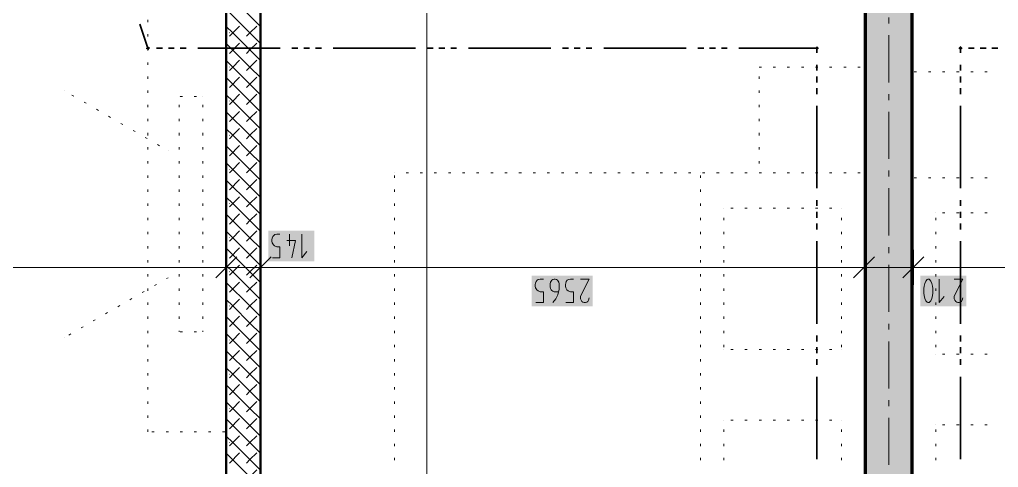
# Model space of a CAD drawing. Header units: millimetres. Extents: x 0 to 594, y 0 to 420.
# Drawn here: x 258.9 to 297, y 295.34 to 312.76 of the extents above; entities that cross this region are included whole.
import ezdxf

# ---------------------------------------------------------------- set-up
doc = ezdxf.new("R2010")
doc.units = ezdxf.units.MM
doc.header["$LTSCALE"] = 8
for name, color, linetype in [('PDF_Koty delkove', 7, 'Continuous'), ('PDF_Nabytek', 7, 'Continuous'), ('PDF_Osy hlavni', 7, 'Continuous'), ('PDF_Pozarni useky', 7, 'Continuous'), ('PDF_Pricky zdene', 7, 'Continuous'), ('PDF_Steny obvodove nosne', 7, 'Continuous')]:
    doc.layers.add(name, color=color, linetype=linetype)

msp = doc.modelspace()

# ---------------------------------------------------------------- linework, layer by layer
at = {"layer": 'PDF_Koty delkove', "lineweight": 18}
for points in [[(274.752, 189.328), (274.752, 190.656), (274.752, 191.345), (274.752, 197.73), (274.752, 211.013), (274.752, 217.812), (274.752, 218.29), (274.752, 220.285), (274.752, 226.621), (274.752, 237.522), (274.752, 238.603), (274.752, 241.075), (274.752, 247.057), (274.752, 262.805), (274.752, 268.231), (274.752, 269.559), (274.752, 313.476)], [(268.73, 304.072), (268.718, 304.133), (268.718, 304.194), (268.73, 304.256), (268.754, 304.316), (268.791, 304.362), (268.839, 304.393), (268.913, 304.409), (269.035, 304.409)], [(268.742, 303.493), (269.035, 303.493), (269.035, 303.92), (268.913, 303.92), (268.828, 303.951), (268.779, 303.996), (268.73, 304.072)], [(269.305, 304.164), (269.647, 304.164), (269.5, 303.493)], [(269.402, 304.409), (269.402, 303.951)], [(269.892, 304.409), (269.892, 303.493), (270.087, 303.736)], [(266.948, 303.805), (266.948, 303.118), (266.948, 302.432)], [(268.276, 303.805), (268.276, 303.118), (268.276, 302.432)], [(291.769, 303.805), (291.769, 303.118), (291.769, 302.432)], [(293.692, 303.805), (293.692, 303.118), (293.692, 302.432)], [(267.36, 303.531), (266.536, 302.706)], [(268.688, 303.531), (267.864, 302.706)], [(292.181, 303.531), (291.356, 302.706)], [(294.104, 303.531), (293.28, 302.706)], [(527.974, 303.118), (524.585, 303.118), (523.377, 303.118), (487.217, 303.118), (484.744, 303.118), (466.949, 303.118), (447.738, 303.118), (447.651, 303.118), (445.178, 303.118), (439.694, 303.118), (409.093, 303.118), (407.169, 303.118), (383.677, 303.118), (382.349, 303.118), (351.392, 303.118), (349.469, 303.118), (318.512, 303.118), (317.184, 303.118), (293.692, 303.118), (291.769, 303.118), (268.276, 303.118), (266.948, 303.118), (235.992, 303.118), (234.068, 303.118)], [(278.994, 301.745), (279.288, 301.745), (279.288, 302.171), (279.165, 302.171), (279.08, 302.203), (279.031, 302.248), (278.983, 302.324), (278.97, 302.385), (278.97, 302.446), (278.983, 302.508), (279.007, 302.568), (279.044, 302.614), (279.092, 302.645), (279.165, 302.661), (279.288, 302.661)], [(279.875, 302.171), (279.704, 302.171), (279.655, 302.187), (279.618, 302.217), (279.594, 302.248), (279.57, 302.293), (279.557, 302.355), (279.557, 302.476), (279.57, 302.538), (279.594, 302.584), (279.618, 302.614), (279.655, 302.645), (279.704, 302.661), (279.753, 302.661), (279.802, 302.645), (279.838, 302.614), (279.863, 302.584), (279.888, 302.538), (279.9, 302.476), (279.9, 302.263), (279.851, 302.05), (279.777, 301.897), (279.655, 301.745)], [(280.169, 301.745), (280.462, 301.745), (280.462, 302.171), (280.34, 302.171), (280.254, 302.203), (280.205, 302.248), (280.157, 302.324), (280.144, 302.385), (280.144, 302.446), (280.157, 302.508), (280.181, 302.568), (280.218, 302.614)], [(280.218, 302.614), (280.266, 302.645), (280.34, 302.661), (280.462, 302.661)], [(280.732, 302.661), (281.074, 302.661), (280.756, 302.05), (280.732, 301.988), (280.732, 301.897), (280.756, 301.836), (280.792, 301.79), (280.829, 301.759), (280.878, 301.745), (280.927, 301.745), (280.976, 301.759), (281.013, 301.79), (281.049, 301.836), (281.074, 301.927)], [(294.691, 302.661), (294.691, 301.745), (294.886, 301.988)], [(295.278, 302.661), (295.621, 302.661), (295.302, 302.05), (295.278, 301.988), (295.278, 301.897), (295.302, 301.836), (295.339, 301.79), (295.376, 301.759), (295.425, 301.745), (295.473, 301.745), (295.522, 301.759), (295.559, 301.79), (295.596, 301.836), (295.621, 301.927)]]:
    msp.add_lwpolyline(points, dxfattribs=at)
msp.add_lwpolyline([(294.104, 302.293), (294.104, 302.11), (294.116, 302.019), (294.141, 301.912), (294.177, 301.821), (294.226, 301.759), (294.251, 301.745), (294.299, 301.745), (294.324, 301.759), (294.372, 301.821), (294.409, 301.912), (294.434, 302.019), (294.447, 302.11), (294.447, 302.293), (294.434, 302.385), (294.409, 302.492), (294.372, 302.584), (294.324, 302.645), (294.299, 302.661), (294.251, 302.661), (294.226, 302.645), (294.177, 302.584), (294.141, 302.492), (294.116, 302.385)], close=True, dxfattribs=at)
at = {"layer": 'PDF_Koty delkove', "color": 7, "lineweight": 18, "true_color": 0xffffff, "transparency": 33554559}
for points in [[(270.372, 304.546), (268.58, 304.546), (270.372, 303.355), (268.58, 303.355)], [(281.212, 302.798), (278.833, 302.798), (281.212, 301.607), (278.833, 301.607)], [(295.758, 302.798), (293.967, 302.798), (295.758, 301.607), (293.967, 301.607)]]:
    msp.add_solid(points, dxfattribs=at)
at = {"layer": 'PDF_Nabytek', "lineweight": 13}
for points in [[(263.888, 312.649), (263.888, 312.741)], [(266.948, 312.649), (266.948, 312.741)], [(263.888, 312.1), (263.888, 312.191)], [(266.948, 312.1), (266.948, 312.191)], [(263.888, 311.55), (263.888, 311.642)], [(266.948, 311.55), (266.948, 311.642)], [(263.888, 311.001), (263.888, 311.092)], [(266.948, 311.001), (266.948, 311.092)], [(287.693, 310.911), (287.693, 310.911)], [(287.774, 310.911), (287.693, 310.911)], [(287.693, 310.911), (287.693, 310.911)], [(288.323, 310.911), (288.232, 310.911)], [(288.873, 310.911), (288.781, 310.911)], [(289.422, 310.911), (289.331, 310.911)], [(289.972, 310.911), (289.88, 310.911)], [(290.521, 310.911), (290.43, 310.911)], [(291.071, 310.911), (290.979, 310.911)], [(291.62, 310.911), (291.529, 310.911)], [(291.814, 310.911), (291.814, 310.911)], [(291.814, 310.911), (291.814, 310.911)], [(263.888, 310.451), (263.888, 310.543)], [(266.948, 310.451), (266.948, 310.543)], [(287.693, 310.451), (287.693, 310.543)], [(291.814, 310.451), (291.814, 310.543)], [(293.646, 310.728), (293.646, 310.728)], [(293.646, 310.728), (293.646, 310.728)], [(293.646, 310.451), (293.646, 310.543)], [(293.818, 310.728), (293.727, 310.728)], [(294.368, 310.728), (294.276, 310.728)], [(294.917, 310.728), (294.826, 310.728)], [(295.467, 310.728), (295.375, 310.728)], [(296.016, 310.728), (295.925, 310.728)], [(296.566, 310.728), (296.474, 310.728)], [(260.638, 309.991), (260.638, 309.991)], [(261.017, 309.773), (260.938, 309.818)], [(263.888, 309.901), (263.888, 309.993)], [(265.117, 309.766), (265.117, 309.766)], [(265.117, 309.766), (265.117, 309.766)], [(265.243, 309.766), (265.151, 309.766)], [(265.793, 309.766), (265.701, 309.766)], [(266.032, 309.766), (266.032, 309.766)], [(266.032, 309.766), (266.032, 309.766)], [(266.948, 309.901), (266.948, 309.993)], [(287.693, 309.901), (287.693, 309.993)], [(291.814, 309.901), (291.814, 309.993)], [(293.646, 309.901), (293.646, 309.993)], [(261.493, 309.498), (261.414, 309.544)], [(263.888, 309.352), (263.888, 309.444)], [(265.117, 309.352), (265.117, 309.444)], [(266.032, 309.352), (266.032, 309.444)], [(266.948, 309.352), (266.948, 309.444)], [(287.693, 309.352), (287.693, 309.444)], [(291.814, 309.352), (291.814, 309.444)], [(293.646, 309.352), (293.646, 309.444)], [(261.969, 309.223), (261.89, 309.269)], [(262.445, 308.948), (262.366, 308.994)], [(262.921, 308.674), (262.841, 308.719)], [(263.888, 308.802), (263.888, 308.894)], [(265.117, 308.802), (265.117, 308.894)], [(266.032, 308.802), (266.032, 308.894)], [(266.948, 308.802), (266.948, 308.894)], [(287.693, 308.802), (287.693, 308.894)], [(291.814, 308.802), (291.814, 308.894)], [(293.646, 308.802), (293.646, 308.894)], [(263.397, 308.399), (263.317, 308.445)], [(263.888, 308.253), (263.888, 308.344)], [(265.117, 308.253), (265.117, 308.344)], [(266.032, 308.253), (266.032, 308.344)], [(266.948, 308.253), (266.948, 308.344)], [(287.693, 308.253), (287.693, 308.344)], [(291.814, 308.253), (291.814, 308.344)], [(293.646, 308.253), (293.646, 308.344)], [(263.873, 308.124), (263.793, 308.17)], [(264.348, 307.849), (264.269, 307.895)], [(263.888, 307.703), (263.888, 307.795)], [(264.681, 307.658), (264.681, 307.658)], [(265.117, 307.703), (265.117, 307.795)], [(266.032, 307.703), (266.032, 307.795)], [(266.948, 307.703), (266.948, 307.795)], [(287.693, 307.703), (287.693, 307.795)], [(291.814, 307.703), (291.814, 307.795)], [(293.646, 307.703), (293.646, 307.795)], [(263.888, 307.154), (263.888, 307.245)], [(265.117, 307.154), (265.117, 307.245)], [(266.032, 307.154), (266.032, 307.245)], [(266.948, 307.154), (266.948, 307.245)], [(287.693, 307.154), (287.693, 307.245)], [(291.814, 307.154), (291.814, 307.245)], [(293.646, 307.154), (293.646, 307.245)], [(273.497, 306.79), (273.497, 306.79)], [(273.497, 306.79), (273.497, 306.79)], [(274.035, 306.79), (273.944, 306.79)], [(274.585, 306.79), (274.493, 306.79)], [(275.134, 306.79), (275.043, 306.79)], [(275.684, 306.79), (275.592, 306.79)], [(276.234, 306.79), (276.142, 306.79)], [(276.783, 306.79), (276.691, 306.79)], [(277.333, 306.79), (277.241, 306.79)], [(277.882, 306.79), (277.79, 306.79)], [(278.432, 306.79), (278.34, 306.79)], [(278.981, 306.79), (278.89, 306.79)], [(279.531, 306.79), (279.439, 306.79)], [(280.08, 306.79), (279.989, 306.79)], [(280.63, 306.79), (280.538, 306.79)], [(281.179, 306.79), (281.088, 306.79)], [(281.729, 306.79), (281.637, 306.79)], [(282.278, 306.79), (282.187, 306.79)], [(282.828, 306.79), (282.736, 306.79)], [(283.377, 306.79), (283.286, 306.79)], [(283.927, 306.79), (283.835, 306.79)], [(284.476, 306.79), (284.385, 306.79)], [(285.026, 306.79), (284.934, 306.79)], [(285.403, 306.79), (285.403, 306.79)], [(285.575, 306.79), (285.484, 306.79)], [(286.125, 306.79), (286.033, 306.79)], [(286.675, 306.79), (286.583, 306.79)], [(287.224, 306.79), (287.132, 306.79)], [(287.774, 306.79), (287.682, 306.79)], [(287.693, 306.79), (287.693, 306.79)], [(288.323, 306.79), (288.232, 306.79)], [(288.873, 306.79), (288.781, 306.79)], [(289.422, 306.79), (289.331, 306.79)], [(289.972, 306.79), (289.88, 306.79)], [(290.521, 306.79), (290.43, 306.79)], [(291.071, 306.79), (290.979, 306.79)], [(291.62, 306.79), (291.529, 306.79)], [(291.814, 306.79), (291.814, 306.79)], [(291.814, 306.79), (291.814, 306.79)], [(291.814, 306.79), (291.814, 306.79)], [(263.888, 306.604), (263.888, 306.696)], [(265.117, 306.604), (265.117, 306.696)], [(266.032, 306.604), (266.032, 306.696)], [(266.948, 306.604), (266.948, 306.696)], [(273.497, 306.604), (273.497, 306.696)], [(285.403, 306.604), (285.403, 306.696)], [(291.814, 306.604), (291.814, 306.696)], [(293.646, 306.606), (293.646, 306.696)], [(293.646, 306.606), (293.646, 306.606)], [(293.646, 306.604), (293.646, 306.606)], [(293.646, 306.606), (293.646, 306.606)], [(293.646, 306.606), (293.646, 306.606)], [(293.818, 306.606), (293.727, 306.606)], [(294.368, 306.606), (294.276, 306.606)], [(294.917, 306.606), (294.826, 306.606)], [(295.467, 306.606), (295.375, 306.606)], [(296.016, 306.606), (295.925, 306.606)], [(296.566, 306.606), (296.474, 306.606)], [(263.888, 306.055), (263.888, 306.146)], [(265.117, 306.055), (265.117, 306.146)], [(266.032, 306.055), (266.032, 306.146)], [(266.948, 306.055), (266.948, 306.146)], [(273.497, 306.055), (273.497, 306.146)], [(285.403, 306.055), (285.403, 306.146)], [(291.814, 306.055), (291.814, 306.146)], [(293.646, 306.055), (293.646, 306.146)], [(263.888, 305.505), (263.888, 305.597)], [(265.117, 305.505), (265.117, 305.597)], [(266.032, 305.505), (266.032, 305.597)], [(266.948, 305.505), (266.948, 305.597)], [(273.497, 305.505), (273.497, 305.597)], [(285.403, 305.505), (285.403, 305.597)], [(291.814, 305.505), (291.814, 305.597)], [(293.646, 305.505), (293.646, 305.597)], [(286.319, 305.416), (286.319, 305.416)], [(286.319, 305.416), (286.319, 305.416)], [(286.675, 305.416), (286.583, 305.416)], [(287.224, 305.416), (287.132, 305.416)], [(287.774, 305.416), (287.682, 305.416)], [(288.323, 305.416), (288.232, 305.416)], [(288.873, 305.416), (288.781, 305.416)], [(289.422, 305.416), (289.331, 305.416)], [(289.972, 305.416), (289.88, 305.416)], [(290.521, 305.416), (290.43, 305.416)], [(290.899, 305.416), (290.899, 305.416)], [(290.899, 305.416), (290.899, 305.416)], [(294.562, 305.233), (294.562, 305.233)], [(294.562, 305.233), (294.562, 305.233)], [(294.917, 305.233), (294.826, 305.233)], [(295.467, 305.233), (295.375, 305.233)], [(296.016, 305.233), (295.925, 305.233)], [(296.566, 305.233), (296.474, 305.233)], [(263.888, 304.956), (263.888, 305.047)], [(265.117, 304.956), (265.117, 305.047)], [(266.032, 304.956), (266.032, 305.047)], [(266.948, 304.956), (266.948, 305.047)], [(273.497, 304.956), (273.497, 305.047)], [(285.403, 304.956), (285.403, 305.047)], [(286.319, 304.956), (286.319, 305.047)], [(290.899, 304.956), (290.899, 305.047)], [(291.814, 304.956), (291.814, 305.047)], [(293.646, 304.956), (293.646, 305.047)], [(294.562, 304.956), (294.562, 305.047)], [(263.888, 304.406), (263.888, 304.498)], [(265.117, 304.406), (265.117, 304.498)], [(266.032, 304.406), (266.032, 304.498)], [(266.948, 304.406), (266.948, 304.498)], [(273.497, 304.406), (273.497, 304.498)], [(285.403, 304.406), (285.403, 304.498)], [(286.319, 304.406), (286.319, 304.498)], [(290.899, 304.406), (290.899, 304.498)], [(291.814, 304.406), (291.814, 304.498)], [(293.646, 304.406), (293.646, 304.498)], [(294.562, 304.406), (294.562, 304.498)], [(263.888, 303.857), (263.888, 303.948)], [(265.117, 303.857), (265.117, 303.948)], [(266.032, 303.857), (266.032, 303.948)], [(266.948, 303.857), (266.948, 303.948)], [(273.497, 303.857), (273.497, 303.948)], [(285.403, 303.857), (285.403, 303.948)], [(286.319, 303.857), (286.319, 303.948)], [(290.899, 303.857), (290.899, 303.948)], [(291.814, 303.857), (291.814, 303.948)], [(293.646, 303.857), (293.646, 303.948)], [(294.562, 303.857), (294.562, 303.948)], [(263.888, 303.307), (263.888, 303.399)], [(265.117, 303.307), (265.117, 303.399)], [(266.032, 303.307), (266.032, 303.399)], [(266.948, 303.307), (266.948, 303.399)], [(273.497, 303.307), (273.497, 303.399)], [(285.403, 303.307), (285.403, 303.399)], [(286.319, 303.307), (286.319, 303.399)], [(290.899, 303.307), (290.899, 303.399)], [(291.814, 303.307), (291.814, 303.399)], [(293.646, 303.307), (293.646, 303.399)], [(294.562, 303.307), (294.562, 303.399)], [(263.888, 302.758), (263.888, 302.849)], [(264.624, 302.684), (264.681, 302.716)], [(264.681, 302.716), (264.681, 302.716)], [(265.117, 302.758), (265.117, 302.849)], [(266.032, 302.758), (266.032, 302.849)], [(266.948, 302.758), (266.948, 302.849)], [(273.497, 302.758), (273.497, 302.849)], [(285.403, 302.758), (285.403, 302.849)], [(286.319, 302.758), (286.319, 302.849)], [(290.899, 302.758), (290.899, 302.849)], [(291.814, 302.758), (291.814, 302.849)], [(293.646, 302.758), (293.646, 302.849)], [(294.562, 302.758), (294.562, 302.849)], [(263.672, 302.134), (263.752, 302.18)], [(263.888, 302.208), (263.888, 302.3)], [(264.148, 302.409), (264.228, 302.455)], [(265.117, 302.208), (265.117, 302.3)], [(266.032, 302.208), (266.032, 302.3)], [(266.948, 302.208), (266.948, 302.3)], [(273.497, 302.208), (273.497, 302.3)], [(285.403, 302.208), (285.403, 302.3)], [(286.319, 302.208), (286.319, 302.3)], [(290.899, 302.208), (290.899, 302.3)], [(291.814, 302.208), (291.814, 302.3)], [(293.646, 302.208), (293.646, 302.3)], [(294.562, 302.208), (294.562, 302.3)], [(263.197, 301.859), (263.276, 301.905)], [(262.721, 301.585), (262.8, 301.63)], [(263.888, 301.659), (263.888, 301.75)], [(265.117, 301.659), (265.117, 301.75)], [(266.032, 301.659), (266.032, 301.75)], [(266.948, 301.659), (266.948, 301.75)], [(273.497, 301.659), (273.497, 301.75)], [(285.403, 301.659), (285.403, 301.75)], [(286.319, 301.659), (286.319, 301.75)], [(290.899, 301.659), (290.899, 301.75)], [(291.814, 301.659), (291.814, 301.75)], [(293.646, 301.659), (293.646, 301.75)], [(294.562, 301.659), (294.562, 301.75)], [(261.769, 301.035), (261.848, 301.081)], [(262.245, 301.31), (262.324, 301.356)], [(263.888, 301.109), (263.888, 301.201)], [(265.117, 301.109), (265.117, 301.201)], [(266.032, 301.109), (266.032, 301.201)], [(266.948, 301.109), (266.948, 301.201)], [(273.497, 301.109), (273.497, 301.201)], [(285.403, 301.109), (285.403, 301.201)], [(286.319, 301.109), (286.319, 301.201)], [(290.899, 301.109), (290.899, 301.201)], [(291.814, 301.109), (291.814, 301.201)], [(293.646, 301.109), (293.646, 301.201)], [(294.562, 301.109), (294.562, 301.201)], [(261.293, 300.76), (261.372, 300.806)], [(263.888, 300.56), (263.888, 300.651)], [(265.117, 300.607), (265.117, 300.651)], [(266.032, 300.607), (266.032, 300.651)], [(266.948, 300.56), (266.948, 300.651)], [(273.497, 300.56), (273.497, 300.651)], [(285.403, 300.56), (285.403, 300.651)], [(286.319, 300.56), (286.319, 300.651)], [(290.899, 300.56), (290.899, 300.651)], [(291.814, 300.56), (291.814, 300.651)], [(293.646, 300.56), (293.646, 300.651)], [(294.562, 300.56), (294.562, 300.651)], [(260.638, 300.382), (260.638, 300.382)], [(260.817, 300.485), (260.896, 300.531)], [(265.117, 300.607), (265.117, 300.607)], [(265.243, 300.607), (265.151, 300.607)], [(265.793, 300.607), (265.701, 300.607)], [(266.032, 300.607), (266.032, 300.607)], [(266.032, 300.607), (266.032, 300.607)], [(263.888, 300.01), (263.888, 300.102)], [(266.948, 300.01), (266.948, 300.102)], [(273.497, 300.01), (273.497, 300.102)], [(285.403, 300.01), (285.403, 300.102)], [(286.319, 300.01), (286.319, 300.102)], [(286.319, 299.921), (286.319, 299.921)], [(286.319, 299.921), (286.319, 299.921)], [(286.675, 299.921), (286.583, 299.921)], [(287.224, 299.921), (287.132, 299.921)], [(287.774, 299.921), (287.682, 299.921)], [(288.323, 299.921), (288.232, 299.921)], [(288.873, 299.921), (288.781, 299.921)], [(289.422, 299.921), (289.331, 299.921)], [(289.972, 299.921), (289.88, 299.921)], [(290.521, 299.921), (290.43, 299.921)], [(290.899, 300.01), (290.899, 300.102)], [(290.899, 299.921), (290.899, 299.921)], [(290.899, 299.921), (290.899, 299.921)], [(291.814, 300.01), (291.814, 300.102)], [(293.646, 300.01), (293.646, 300.102)], [(294.562, 300.01), (294.562, 300.102)], [(263.888, 299.46), (263.888, 299.552)], [(266.948, 299.46), (266.948, 299.552)], [(273.497, 299.46), (273.497, 299.552)], [(285.403, 299.46), (285.403, 299.552)], [(291.814, 299.46), (291.814, 299.552)], [(293.646, 299.46), (293.646, 299.552)], [(294.562, 299.737), (294.562, 299.737)], [(294.562, 299.737), (294.562, 299.737)], [(294.917, 299.737), (294.826, 299.737)], [(295.467, 299.737), (295.375, 299.737)], [(296.016, 299.737), (295.925, 299.737)], [(296.566, 299.737), (296.474, 299.737)], [(263.888, 298.911), (263.888, 299.003)], [(266.948, 298.911), (266.948, 299.003)], [(273.497, 298.911), (273.497, 299.003)], [(285.403, 298.911), (285.403, 299.003)], [(291.814, 298.911), (291.814, 299.003)], [(293.646, 298.911), (293.646, 299.003)], [(263.888, 298.361), (263.888, 298.453)], [(266.948, 298.361), (266.948, 298.453)], [(273.497, 298.361), (273.497, 298.453)], [(285.403, 298.361), (285.403, 298.453)], [(291.814, 298.361), (291.814, 298.453)], [(293.646, 298.361), (293.646, 298.453)], [(263.888, 297.812), (263.888, 297.903)], [(266.948, 297.812), (266.948, 297.903)], [(273.497, 297.812), (273.497, 297.903)], [(285.403, 297.812), (285.403, 297.903)], [(291.814, 297.812), (291.814, 297.903)], [(293.646, 297.812), (293.646, 297.903)], [(263.888, 297.262), (263.888, 297.354)], [(266.948, 297.262), (266.948, 297.354)], [(273.497, 297.262), (273.497, 297.354)], [(285.403, 297.262), (285.403, 297.354)], [(291.814, 297.262), (291.814, 297.354)], [(293.646, 297.262), (293.646, 297.354)], [(263.888, 296.715), (263.888, 296.804)], [(266.948, 296.715), (266.948, 296.804)], [(273.497, 296.713), (273.497, 296.804)], [(285.403, 296.713), (285.403, 296.804)], [(286.319, 297.173), (286.319, 297.173)], [(286.319, 297.173), (286.319, 297.173)], [(286.319, 296.713), (286.319, 296.804)], [(286.675, 297.173), (286.583, 297.173)], [(287.224, 297.173), (287.132, 297.173)], [(287.774, 297.173), (287.682, 297.173)], [(288.323, 297.173), (288.232, 297.173)], [(288.873, 297.173), (288.781, 297.173)], [(289.422, 297.173), (289.331, 297.173)], [(289.972, 297.173), (289.88, 297.173)], [(290.521, 297.173), (290.43, 297.173)], [(290.899, 297.173), (290.899, 297.173)], [(290.899, 297.173), (290.899, 297.173)], [(290.899, 296.713), (290.899, 296.804)], [(291.814, 296.713), (291.814, 296.804)], [(293.646, 296.713), (293.646, 296.804)], [(294.562, 296.99), (294.562, 296.99)], [(294.562, 296.99), (294.562, 296.99)], [(294.562, 296.713), (294.562, 296.804)], [(294.917, 296.99), (294.826, 296.99)], [(295.467, 296.99), (295.375, 296.99)], [(296.016, 296.99), (295.925, 296.99)], [(296.566, 296.99), (296.474, 296.99)], [(263.888, 296.715), (263.888, 296.715)], [(264.144, 296.715), (264.052, 296.715)], [(264.693, 296.715), (264.602, 296.715)], [(265.243, 296.715), (265.151, 296.715)], [(265.793, 296.715), (265.701, 296.715)], [(266.342, 296.715), (266.25, 296.715)], [(266.892, 296.715), (266.8, 296.715)], [(266.948, 296.715), (266.948, 296.715)], [(266.948, 296.715), (266.948, 296.715)], [(273.497, 296.163), (273.497, 296.255)], [(285.403, 296.163), (285.403, 296.255)], [(286.319, 296.163), (286.319, 296.255)], [(290.899, 296.163), (290.899, 296.255)], [(291.814, 296.163), (291.814, 296.255)], [(293.646, 296.163), (293.646, 296.255)], [(294.562, 296.163), (294.562, 296.255)], [(273.497, 295.614), (273.497, 295.705)], [(285.403, 295.614), (285.403, 295.705)], [(286.319, 295.614), (286.319, 295.705)], [(290.899, 295.614), (290.899, 295.705)], [(291.814, 295.614), (291.814, 295.705)], [(293.646, 295.614), (293.646, 295.705)], [(294.562, 295.614), (294.562, 295.705)]]:
    msp.add_lwpolyline(points, dxfattribs=at)
at = {"layer": 'PDF_Osy hlavni', "lineweight": 18}
for points in [[(292.73, 312.603), (292.73, 312.832)], [(292.73, 310.314), (292.73, 312.145)], [(292.73, 309.627), (292.73, 309.856)], [(292.73, 307.337), (292.73, 309.169)], [(292.73, 306.65), (292.73, 306.879)], [(292.73, 304.36), (292.73, 306.192)], [(292.73, 303.674), (292.73, 303.902)], [(292.73, 301.384), (292.73, 303.216)], [(292.73, 300.697), (292.73, 300.926)], [(292.73, 298.407), (292.73, 300.239)], [(292.73, 297.72), (292.73, 297.949)], [(292.73, 295.431), (292.73, 297.262)]]:
    msp.add_lwpolyline(points, dxfattribs=at)
at = {"layer": 'PDF_Pozarni useky', "lineweight": 35}
for points in [[(263.897, 311.644), (263.586, 312.573)], [(264.464, 311.644), (264.236, 311.644)], [(264.922, 311.644), (264.693, 311.644)], [(265.38, 311.644), (265.151, 311.644)], [(269.044, 311.644), (265.838, 311.644)], [(269.731, 311.644), (269.502, 311.644)], [(270.189, 311.644), (269.96, 311.644)], [(270.647, 311.644), (270.418, 311.644)], [(274.31, 311.644), (271.105, 311.644)], [(274.997, 311.644), (274.768, 311.644)], [(275.455, 311.644), (275.226, 311.644)], [(275.913, 311.644), (275.684, 311.644)], [(279.576, 311.644), (276.371, 311.644)], [(280.263, 311.644), (280.034, 311.644)], [(280.721, 311.644), (280.492, 311.644)], [(281.179, 311.644), (280.95, 311.644)], [(284.843, 311.644), (281.637, 311.644)], [(285.53, 311.644), (285.301, 311.644)], [(285.988, 311.644), (285.759, 311.644)], [(286.446, 311.644), (286.217, 311.644)], [(289.937, 311.644), (286.903, 311.644)], [(289.937, 311.458), (289.937, 311.644)], [(295.524, 311.458), (295.524, 311.644)], [(296.062, 311.644), (295.833, 311.644)], [(296.52, 311.644), (296.291, 311.644)], [(296.978, 311.644), (296.749, 311.644)], [(289.937, 310.772), (289.937, 311.001)], [(295.524, 310.772), (295.524, 311.001)], [(289.937, 310.314), (289.937, 310.543)], [(295.524, 310.314), (295.524, 310.543)], [(289.937, 309.856), (289.937, 310.085)], [(295.524, 309.856), (295.524, 310.085)], [(289.937, 306.192), (289.937, 309.398)], [(295.524, 306.192), (295.524, 309.398)], [(289.937, 305.505), (289.937, 305.734)], [(295.524, 305.505), (295.524, 305.734)], [(289.937, 305.047), (289.937, 305.276)], [(295.524, 305.047), (295.524, 305.276)], [(289.937, 304.589), (289.937, 304.818)], [(295.524, 304.589), (295.524, 304.818)], [(289.937, 300.926), (289.937, 304.131)], [(295.524, 300.926), (295.524, 304.131)], [(289.937, 300.239), (289.937, 300.468)], [(295.524, 300.239), (295.524, 300.468)], [(289.937, 299.781), (289.937, 300.01)], [(295.524, 299.781), (295.524, 300.01)], [(289.937, 299.323), (289.937, 299.552)], [(295.524, 299.323), (295.524, 299.552)], [(289.937, 295.66), (289.937, 298.865)], [(295.524, 295.66), (295.524, 298.865)]]:
    msp.add_lwpolyline(points, dxfattribs=at)
at = {"layer": 'PDF_Pozarni useky', "lineweight": 35, "transparency": 33554559}
for points in [[(263.978, 311.644), (263.897, 311.564), (263.897, 311.724), (263.817, 311.644)], [(263.923, 311.568), (263.821, 311.618), (263.973, 311.669), (263.872, 311.72)], [(290.017, 311.644), (289.937, 311.564), (289.937, 311.724), (289.857, 311.644)], [(289.937, 311.564), (289.857, 311.644), (290.017, 311.644), (289.937, 311.724)], [(295.524, 311.564), (295.444, 311.644), (295.604, 311.644), (295.524, 311.724)], [(295.604, 311.644), (295.524, 311.564), (295.524, 311.724), (295.444, 311.644)]]:
    msp.add_solid(points, dxfattribs=at)
at = {"layer": 'PDF_Pricky zdene', "lineweight": 50}
msp.add_lwpolyline([(268.276, 269.559), (268.276, 313.476), (268.276, 313.613), (266.948, 313.613), (266.948, 313.476), (266.948, 269.559), (266.948, 269.559), (268.276, 269.559)], dxfattribs=at)
at = {"layer": 'PDF_Pricky zdene', "lineweight": 9}
for points in [[(268.276, 312.491), (267.864, 312.903), (267.2, 313.567), (267.154, 313.613)], [(267.864, 312.239), (266.948, 313.155)], [(268.276, 311.163), (267.864, 311.575), (267.2, 312.239), (266.948, 312.491)], [(267.2, 312.239), (267.466, 312.505)], [(268.276, 311.827), (267.864, 312.239), (268.13, 312.505)], [(267.067, 312.106), (267.2, 312.239)], [(267.731, 312.106), (267.864, 312.239)], [(268.276, 310.499), (267.864, 310.911), (266.948, 311.827)], [(267.067, 311.442), (267.466, 311.841)], [(267.864, 311.575), (268.13, 311.841)], [(267.731, 311.442), (267.864, 311.575)], [(267.466, 311.177), (267.2, 310.911), (266.948, 311.163)], [(267.067, 310.778), (267.2, 310.911)], [(267.864, 310.247), (267.2, 310.911)], [(267.731, 310.778), (267.864, 310.911)], [(267.864, 310.911), (268.13, 311.177)], [(267.864, 309.583), (266.948, 310.499)], [(267.067, 310.114), (267.466, 310.513)], [(268.276, 309.835), (267.864, 310.247), (267.731, 310.114)], [(267.864, 310.247), (268.13, 310.513)], [(267.466, 309.849), (267.2, 309.583), (266.948, 309.835)], [(268.276, 309.171), (267.864, 309.583), (268.13, 309.849)], [(267.067, 309.45), (267.2, 309.583)], [(267.864, 308.919), (267.2, 309.583)], [(267.731, 309.45), (267.864, 309.583)], [(267.864, 308.255), (266.948, 309.171)], [(267.067, 308.786), (267.466, 309.185)], [(267.864, 308.919), (268.13, 309.185)], [(268.276, 308.507), (267.864, 308.919), (267.731, 308.786)], [(267.466, 308.521), (267.2, 308.255), (266.948, 308.507)], [(267.067, 308.122), (267.2, 308.255)], [(267.864, 307.591), (267.2, 308.255)], [(267.731, 308.122), (267.864, 308.255)], [(268.276, 307.843), (267.864, 308.255), (268.13, 308.521)], [(267.067, 307.458), (267.466, 307.857)], [(267.864, 307.591), (268.13, 307.857)], [(268.276, 306.515), (267.864, 306.927), (266.948, 307.843)], [(268.276, 307.179), (267.864, 307.591), (267.731, 307.458)], [(267.466, 307.193), (267.2, 306.927), (266.948, 307.179)], [(267.864, 306.927), (268.13, 307.193)], [(267.067, 306.794), (267.2, 306.927)], [(267.864, 306.263), (267.2, 306.927)], [(267.731, 306.794), (267.864, 306.927)], [(267.864, 305.599), (266.948, 306.515)], [(267.067, 306.13), (267.466, 306.529)], [(267.864, 306.263), (268.13, 306.529)], [(268.276, 305.851), (267.864, 306.263), (267.731, 306.13)], [(267.466, 305.865), (267.2, 305.599), (266.948, 305.851)], [(267.067, 305.466), (267.2, 305.599)], [(267.864, 304.935), (267.2, 305.599)], [(267.731, 305.466), (267.864, 305.599)], [(268.276, 305.187), (267.864, 305.599), (268.13, 305.865)], [(267.864, 304.271), (266.948, 305.187)], [(267.067, 304.802), (267.466, 305.201)], [(267.864, 304.935), (268.13, 305.201)], [(268.276, 304.523), (267.864, 304.935), (267.731, 304.802)], [(267.466, 304.537), (267.2, 304.271), (266.948, 304.523)], [(268.276, 303.859), (267.864, 304.271), (268.13, 304.537)], [(267.067, 304.138), (267.2, 304.271)], [(267.864, 303.607), (267.2, 304.271)], [(267.731, 304.138), (267.864, 304.271)], [(267.864, 302.943), (266.948, 303.859)], [(267.067, 303.474), (267.466, 303.873)], [(267.864, 303.607), (268.13, 303.873)], [(268.276, 303.195), (267.864, 303.607), (267.731, 303.474)], [(267.466, 303.209), (267.2, 302.943), (266.948, 303.195)], [(267.067, 302.81), (267.2, 302.943)], [(267.864, 302.279), (267.2, 302.943)], [(267.731, 302.81), (267.864, 302.943)], [(268.276, 302.531), (267.864, 302.943), (268.13, 303.209)], [(267.864, 301.615), (266.948, 302.531)], [(267.067, 302.146), (267.466, 302.545)], [(267.864, 302.279), (268.13, 302.545)], [(268.276, 301.867), (267.864, 302.279), (267.731, 302.146)], [(267.2, 301.615), (266.948, 301.867)], [(267.2, 301.615), (267.466, 301.881)], [(267.864, 301.615), (268.13, 301.881)], [(267.067, 301.482), (267.2, 301.615)], [(268.276, 300.539), (267.864, 300.951), (267.2, 301.615)], [(267.731, 301.482), (267.864, 301.615)], [(268.276, 301.203), (267.864, 301.615)], [(268.13, 300.552), (267.864, 300.287), (266.948, 301.203)], [(267.067, 300.818), (267.466, 301.217)], [(267.864, 300.951), (268.13, 301.217)], [(267.731, 300.818), (267.864, 300.951)], [(267.864, 299.623), (267.2, 300.287), (266.948, 300.539)], [(267.067, 300.154), (267.2, 300.287)], [(267.2, 300.287), (267.466, 300.552)], [(267.731, 300.154), (267.864, 300.287)], [(268.276, 299.875), (267.864, 300.287)], [(268.13, 299.224), (267.864, 298.959), (266.948, 299.875)], [(267.067, 299.49), (267.466, 299.888)], [(267.864, 299.623), (268.13, 299.888)], [(267.731, 299.49), (267.864, 299.623)], [(268.276, 299.211), (267.864, 299.623)], [(267.2, 298.959), (266.948, 299.211)], [(267.2, 298.959), (267.466, 299.224)], [(267.067, 298.826), (267.2, 298.959)], [(267.864, 298.295), (267.2, 298.959)], [(267.731, 298.826), (267.864, 298.959)], [(268.276, 298.547), (267.864, 298.959)], [(268.13, 297.896), (267.864, 297.631), (266.948, 298.547)], [(267.067, 298.162), (267.466, 298.56)], [(267.864, 298.295), (268.13, 298.56)], [(267.731, 298.162), (267.864, 298.295)], [(268.276, 297.883), (267.864, 298.295)], [(267.2, 297.631), (266.948, 297.883)], [(267.067, 297.498), (267.2, 297.631)], [(267.2, 297.631), (267.466, 297.896)], [(267.864, 296.967), (267.2, 297.631)], [(267.731, 297.498), (267.864, 297.631)], [(268.276, 297.219), (267.864, 297.631)], [(268.13, 296.568), (267.864, 296.303), (266.948, 297.219)], [(267.067, 296.834), (267.466, 297.232)], [(267.864, 296.967), (268.13, 297.232)], [(268.276, 296.555), (267.864, 296.967), (267.731, 296.834)], [(267.466, 296.568), (267.2, 296.303), (266.948, 296.555)], [(267.067, 296.17), (267.2, 296.303)], [(267.864, 295.639), (267.2, 296.303)], [(267.731, 296.17), (267.864, 296.303)], [(268.276, 295.891), (267.864, 296.303)], [(268.13, 295.24), (267.864, 294.975), (266.948, 295.891)], [(267.067, 295.506), (267.466, 295.904)], [(267.864, 295.639), (268.13, 295.904)], [(267.731, 295.506), (267.864, 295.639)], [(268.276, 295.227), (267.864, 295.639)]]:
    msp.add_lwpolyline(points, dxfattribs=at)
at = {"layer": 'PDF_Pricky zdene', "lineweight": 9, "transparency": 33554559}
for points in [[(267.067, 312.221), (267.047, 312.242), (267.088, 312.242), (267.067, 312.262)], [(267.864, 312.219), (267.844, 312.239), (267.885, 312.239), (267.864, 312.26)], [(267.067, 310.893), (267.047, 310.914), (267.088, 310.914), (267.067, 310.934)], [(267.864, 310.89), (267.844, 310.911), (267.885, 310.911), (267.864, 310.932)], [(267.067, 309.565), (267.047, 309.586), (267.088, 309.586), (267.067, 309.606)], [(267.864, 309.562), (267.844, 309.583), (267.885, 309.583), (267.864, 309.604)], [(267.067, 308.237), (267.047, 308.258), (267.088, 308.258), (267.067, 308.278)], [(267.864, 308.234), (267.844, 308.255), (267.885, 308.255), (267.864, 308.276)], [(267.067, 306.909), (267.047, 306.93), (267.088, 306.93), (267.067, 306.95)], [(267.864, 306.906), (267.844, 306.927), (267.885, 306.927), (267.864, 306.948)], [(267.067, 305.581), (267.047, 305.602), (267.088, 305.602), (267.067, 305.622)], [(267.864, 305.578), (267.844, 305.599), (267.885, 305.599), (267.864, 305.62)], [(267.067, 304.253), (267.047, 304.274), (267.088, 304.274), (267.067, 304.294)], [(267.864, 304.25), (267.844, 304.271), (267.885, 304.271), (267.864, 304.292)], [(267.067, 302.925), (267.047, 302.946), (267.088, 302.946), (267.067, 302.966)], [(267.864, 302.922), (267.844, 302.943), (267.885, 302.943), (267.864, 302.964)], [(267.067, 301.597), (267.047, 301.618), (267.088, 301.618), (267.067, 301.638)], [(267.864, 301.594), (267.844, 301.615), (267.885, 301.615), (267.864, 301.636)], [(267.067, 300.269), (267.047, 300.29), (267.088, 300.29), (267.067, 300.31)], [(267.864, 300.266), (267.844, 300.287), (267.885, 300.287), (267.864, 300.308)], [(267.067, 298.941), (267.047, 298.962), (267.088, 298.962), (267.067, 298.982)], [(267.864, 298.938), (267.844, 298.959), (267.885, 298.959), (267.864, 298.979)], [(267.067, 297.613), (267.047, 297.634), (267.088, 297.634), (267.067, 297.654)], [(267.864, 297.61), (267.844, 297.631), (267.885, 297.631), (267.864, 297.651)], [(267.067, 296.285), (267.047, 296.305), (267.088, 296.305), (267.067, 296.326)], [(267.864, 296.282), (267.844, 296.303), (267.885, 296.303), (267.864, 296.323)]]:
    msp.add_solid(points, dxfattribs=at)
at = {"layer": 'PDF_Steny obvodove nosne', "lineweight": 70}
msp.add_lwpolyline([(293.646, 313.613), (293.692, 313.613), (294.516, 313.613), (294.516, 315.628), (293.646, 315.628), (291.814, 315.628), (291.814, 313.476), (291.814, 242.77), (291.814, 240.434), (293.646, 240.434), (293.646, 242.77), (293.646, 313.613)], dxfattribs=at)
at = {"layer": 'PDF_Steny obvodove nosne', "color": 9, "lineweight": 9, "true_color": 0xc0c0c0, "transparency": 33554559}
msp.add_solid([(293.646, 240.434), (293.646, 315.628), (291.814, 240.434), (291.814, 315.628)], dxfattribs=at)

doc.saveas('drawing.dxf')
